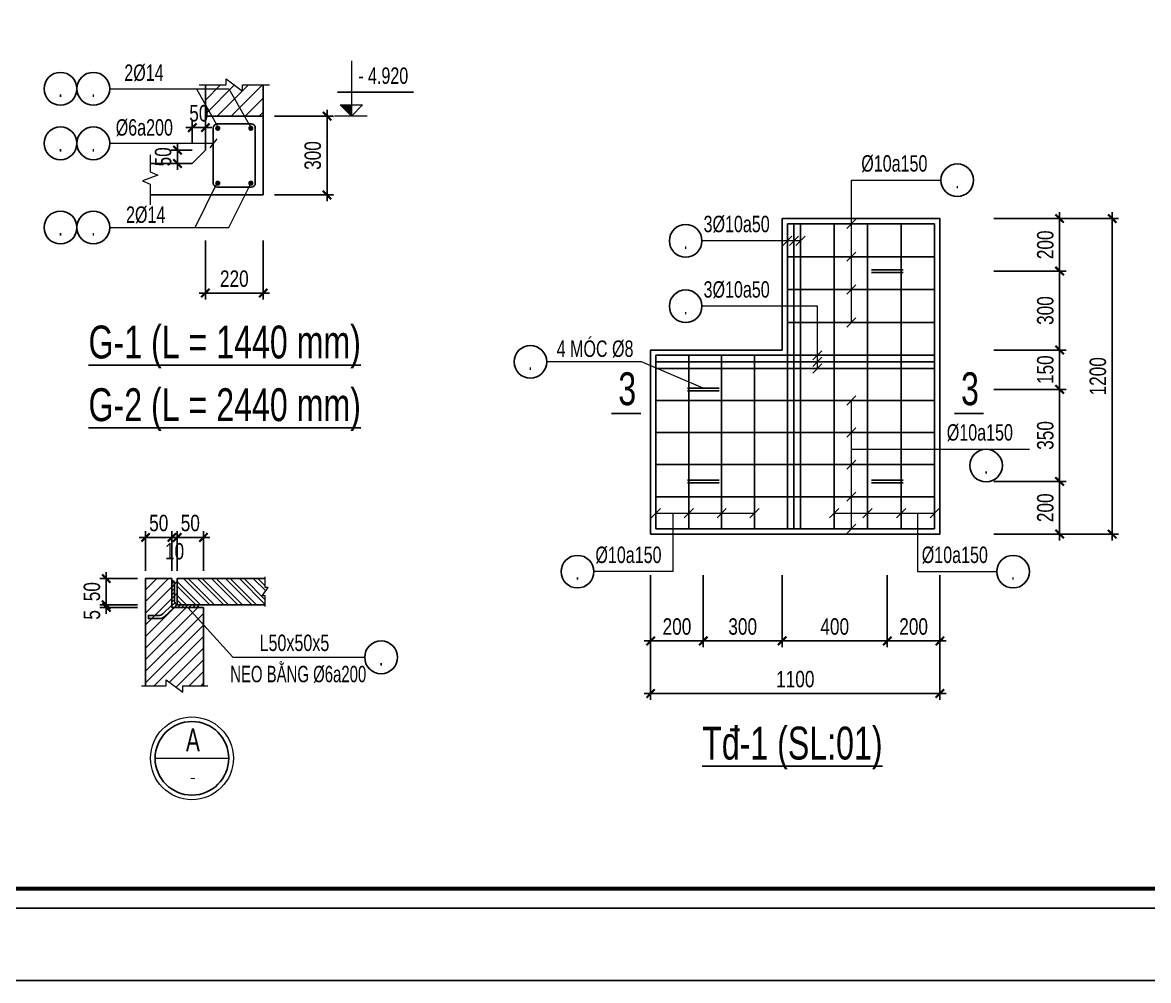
# Model space of a CAD drawing. Extents: x 1229855 to 1302267, y 1135177 to 1201195.
# Drawn here: x 1268025 to 1276589, y 1135177 to 1142464 of the extents above; entities that cross this region are included whole.
import ezdxf
from ezdxf.enums import TextEntityAlignment as Align

# ---------------------------------------------------------------- set-up
doc = ezdxf.new("R2010")
doc.units = 0
doc.header["$LTSCALE"] = 25
doc.header["$MEASUREMENT"] = 0
doc.header["$PDMODE"] = 98
doc.layers.get('0').update_dxf_attribs({"linetype": 'CONTINUOUS'})
doc.layers.get('DEFPOINTS').update_dxf_attribs({"linetype": 'CONTINUOUS'})
for name, color, linetype in [('02.CDC.DIM', 1, 'CONTINUOUS'), ('CDC-KHUNGTEN', 7, 'CONTINUOUS'), ('CDC.02.DIM', 1, 'CONTINUOUS'), ('CDC.03.BORDER', 3, 'CONTINUOUS'), ('CDC.05.STEEL', 4, 'CONTINUOUS'), ('CDC.06.TEXT', 2, 'CONTINUOUS'), ('CDC.10.HATCH', 251, 'CONTINUOUS'), ('CDC.11.NOTE', 8, 'CONTINUOUS'), ('CDC.14.STEELNUM', 3, 'CONTINUOUS')]:
    doc.layers.add(name, color=color, linetype=linetype)
for name, color, linetype, lineweight in [('CDC_06.TEXT', 2, 'CONTINUOUS', 18), ('CDC_11.NOTE', 8, 'CONTINUOUS', 18), ('KCS_CHI', 1, 'CONTINUOUS', 15)]:
    doc.layers.add(name, color=color, linetype=linetype, lineweight=lineweight)
doc.styles.add('1', font='arial.ttf', dxfattribs={"width": 0.75})
doc.styles.add('arial', font='arial.ttf', dxfattribs={"width": 0.65})
doc.styles.add('KCS_SMTEXT', font='arial.ttf', dxfattribs={"width": 0.7})
doc.styles.add('romans', font='arial.ttf', dxfattribs={"width": 0.65})
doc.dimstyles.new('DX2', dxfattribs={"dimscale": 0.5, "dimtxt": 250, "dimasz": 0.8, "dimexe": 0, "dimexo": 0, "dimgap": 90, "dimtad": 1, "dimdec": 0, "dimzin": 13, "dimdsep": 46, "dimtxsty": '1', "dimblk1": 'CHEO', "dimblk2": 'CHEO', "dimsah": 1, "dimcen": 0, "dimclrd": 256, "dimclre": 256, "dimclrt": 2, "dimadec": 0, "dimazin": 0, "dimtfac": 1, "dimtdec": 0, "dimtix": 1, "dimtmove": 2, "dimatfit": 3, "dimldrblk": 'CHEO', "dimfxl": 1, "dimtolj": 1, "dimtzin": 13, "dimarcsym": 0})
doc.dimstyles.new('DX4', dxfattribs={"dimscale": 0.5, "dimtxt": 250, "dimasz": 0.8, "dimexe": 0, "dimexo": 0, "dimgap": 90, "dimtad": 1, "dimdec": 0, "dimlfac": 0.25, "dimzin": 13, "dimdsep": 46, "dimtxsty": '1', "dimblk1": 'CHEO', "dimblk2": 'CHEO', "dimsah": 1, "dimcen": 0, "dimclrd": 256, "dimclre": 256, "dimclrt": 2, "dimadec": 0, "dimazin": 0, "dimtfac": 1, "dimtdec": 0, "dimtix": 1, "dimtmove": 2, "dimatfit": 3, "dimldrblk": 'CHEO', "dimfxl": 1, "dimtolj": 1, "dimtzin": 13, "dimarcsym": 0})

# ---------------------------------------------------------------- blocks, each defined once
blk = doc.blocks.new('CHEO')
at = {"layer": '02.CDC.DIM'}
for points in [[(-121, 0), (121, 0)], [(0, 121), (0, -121)]]:
    blk.add_lwpolyline(points, dxfattribs=at)
at = {"layer": '02.CDC.DIM', "color": 2, "const_width": 40}
blk.add_lwpolyline([(80, 80), (-80, -81)], dxfattribs=at)
blk = doc.blocks.new('*D90')
at = {"layer": 'CDC.02.DIM', "lineweight": -2, "ltscale": 3, "transparency": 16777216}
for p, q in [((1269416.5, 1140805.8), (1269416.5, 1140405.8)), ((1269856, 1140805.8), (1269856, 1140405.8)), ((1269416.9, 1140405.8), (1269855.6, 1140405.8))]:
    blk.add_line(p, q, dxfattribs=at)
at = {"layer": 'DEFPOINTS', "color": 0, "ltscale": 3, "transparency": 16777216}
for p in [(1269416.5, 1140805.8), (1269856, 1140805.8), (1269856, 1140405.8)]:
    blk.add_point(p, dxfattribs=at)
at = {"layer": 'CDC.02.DIM', "lineweight": -2, "ltscale": 3, "transparency": 16777216, "xscale": 0.4, "yscale": 0.4, "zscale": 0.4, "rotation": 180}
blk.add_blockref('CHEO', (1269416.5, 1140405.8), dxfattribs=at)
at = {"layer": 'CDC.02.DIM', "lineweight": -2, "ltscale": 3, "transparency": 16777216, "xscale": 0.4, "yscale": 0.4, "zscale": 0.4}
blk.add_blockref('CHEO', (1269856, 1140405.8), dxfattribs=at)
at = {"layer": 'CDC.02.DIM', "color": 2, "ltscale": 3, "transparency": 16777216, "insert": (1269636.2, 1140514.6), "char_height": 125, "attachment_point": 5, "style": '1'}
blk.add_mtext('\\A1;220', dxfattribs=at)
blk = doc.blocks.new('*D91')
at = {"layer": 'CDC.02.DIM', "lineweight": -2, "ltscale": 3, "transparency": 16777216}
for p, q in [((1269942, 1141751.8), (1270342, 1141751.8)), ((1270342, 1141751.4), (1270342, 1141152.2)), ((1269942, 1141151.8), (1270342, 1141151.8))]:
    blk.add_line(p, q, dxfattribs=at)
at = {"layer": 'DEFPOINTS', "color": 0, "ltscale": 3, "transparency": 16777216}
for p in [(1269942, 1141751.8), (1269942, 1141151.8), (1270342, 1141151.8)]:
    blk.add_point(p, dxfattribs=at)
at = {"layer": 'CDC.02.DIM', "lineweight": -2, "ltscale": 3, "transparency": 16777216, "xscale": 0.4, "yscale": 0.4, "zscale": 0.4}
for p, rotation in [((1270342, 1141751.8), 90), ((1270342, 1141151.8), 270)]:
    blk.add_blockref('CHEO', p, dxfattribs=dict(at, rotation=rotation))
at = {"layer": 'CDC.02.DIM', "color": 2, "ltscale": 3, "transparency": 16777216, "insert": (1270233.1, 1141451.8), "char_height": 125, "attachment_point": 5, "rotation": 90, "style": '1'}
blk.add_mtext('\\A1;300', dxfattribs=at)
blk = doc.blocks.new('*D187')
at = {"layer": 'CDC.02.DIM', "lineweight": -2, "ltscale": 3, "transparency": 16777216}
for p, q in [((1272803, 1138259.6), (1272803, 1137359.6)), ((1275003, 1138259.6), (1275003, 1137359.6)), ((1275002.6, 1137359.6), (1272803.4, 1137359.6))]:
    blk.add_line(p, q, dxfattribs=at)
at = {"layer": 'DEFPOINTS', "color": 0, "ltscale": 3, "transparency": 16777216}
for p in [(1272803, 1138259.6), (1275003, 1138259.6), (1272803, 1137359.6)]:
    blk.add_point(p, dxfattribs=at)
at = {"layer": 'CDC.02.DIM', "lineweight": -2, "ltscale": 3, "transparency": 16777216, "xscale": 0.4, "yscale": 0.4, "zscale": 0.4, "rotation": 180}
blk.add_blockref('CHEO', (1272803, 1137359.6), dxfattribs=at)
at = {"layer": 'CDC.02.DIM', "lineweight": -2, "ltscale": 3, "transparency": 16777216, "xscale": 0.4, "yscale": 0.4, "zscale": 0.4}
blk.add_blockref('CHEO', (1275003, 1137359.6), dxfattribs=at)
at = {"layer": 'CDC.02.DIM', "color": 2, "ltscale": 3, "transparency": 16777216, "insert": (1273903, 1137468.5), "char_height": 125, "attachment_point": 5, "style": '1'}
blk.add_mtext('\\A1;1100', dxfattribs=at)
blk = doc.blocks.new('*D188')
at = {"layer": 'CDC.02.DIM', "lineweight": -2, "ltscale": 3, "transparency": 16777216}
for p, q in [((1272803, 1138259.6), (1272803, 1137759.6)), ((1273203, 1138259.6), (1273203, 1137759.6)), ((1273202.6, 1137759.6), (1272803.4, 1137759.6))]:
    blk.add_line(p, q, dxfattribs=at)
at = {"layer": 'DEFPOINTS', "color": 0, "ltscale": 3, "transparency": 16777216}
for p in [(1272803, 1138259.6), (1273203, 1138259.6), (1272803, 1137759.6)]:
    blk.add_point(p, dxfattribs=at)
at = {"layer": 'CDC.02.DIM', "lineweight": -2, "ltscale": 3, "transparency": 16777216, "xscale": 0.4, "yscale": 0.4, "zscale": 0.4, "rotation": 180}
blk.add_blockref('CHEO', (1272803, 1137759.6), dxfattribs=at)
at = {"layer": 'CDC.02.DIM', "lineweight": -2, "ltscale": 3, "transparency": 16777216, "xscale": 0.4, "yscale": 0.4, "zscale": 0.4}
blk.add_blockref('CHEO', (1273203, 1137759.6), dxfattribs=at)
at = {"layer": 'CDC.02.DIM', "color": 2, "ltscale": 3, "transparency": 16777216, "insert": (1273003, 1137868.5), "char_height": 125, "attachment_point": 5, "style": '1'}
blk.add_mtext('\\A1;200', dxfattribs=at)
blk = doc.blocks.new('*D189')
at = {"layer": 'CDC.02.DIM', "lineweight": -2, "ltscale": 3, "transparency": 16777216}
for p, q in [((1274603, 1138259.6), (1274603, 1137759.6)), ((1275003, 1138259.6), (1275003, 1137759.6)), ((1275002.6, 1137759.6), (1274603.4, 1137759.6))]:
    blk.add_line(p, q, dxfattribs=at)
at = {"layer": 'DEFPOINTS', "color": 0, "ltscale": 3, "transparency": 16777216}
for p in [(1274603, 1138259.6), (1275003, 1138259.6), (1274603, 1137759.6)]:
    blk.add_point(p, dxfattribs=at)
at = {"layer": 'CDC.02.DIM', "lineweight": -2, "ltscale": 3, "transparency": 16777216, "xscale": 0.4, "yscale": 0.4, "zscale": 0.4, "rotation": 180}
blk.add_blockref('CHEO', (1274603, 1137759.6), dxfattribs=at)
at = {"layer": 'CDC.02.DIM', "lineweight": -2, "ltscale": 3, "transparency": 16777216, "xscale": 0.4, "yscale": 0.4, "zscale": 0.4}
blk.add_blockref('CHEO', (1275003, 1137759.6), dxfattribs=at)
at = {"layer": 'CDC.02.DIM', "color": 2, "ltscale": 3, "transparency": 16777216, "insert": (1274803, 1137868.5), "char_height": 125, "attachment_point": 5, "style": '1'}
blk.add_mtext('\\A1;200', dxfattribs=at)
blk = doc.blocks.new('*D190')
at = {"layer": 'CDC.02.DIM', "lineweight": -2, "ltscale": 3, "transparency": 16777216}
for p, q in [((1273203, 1138259.6), (1273203, 1137759.6)), ((1273803, 1138259.6), (1273803, 1137759.6)), ((1273802.6, 1137759.6), (1273203.4, 1137759.6))]:
    blk.add_line(p, q, dxfattribs=at)
at = {"layer": 'DEFPOINTS', "color": 0, "ltscale": 3, "transparency": 16777216}
for p in [(1273203, 1138259.6), (1273803, 1138259.6), (1273203, 1137759.6)]:
    blk.add_point(p, dxfattribs=at)
at = {"layer": 'CDC.02.DIM', "lineweight": -2, "ltscale": 3, "transparency": 16777216, "xscale": 0.4, "yscale": 0.4, "zscale": 0.4, "rotation": 180}
blk.add_blockref('CHEO', (1273203, 1137759.6), dxfattribs=at)
at = {"layer": 'CDC.02.DIM', "lineweight": -2, "ltscale": 3, "transparency": 16777216, "xscale": 0.4, "yscale": 0.4, "zscale": 0.4}
blk.add_blockref('CHEO', (1273803, 1137759.6), dxfattribs=at)
at = {"layer": 'CDC.02.DIM', "color": 2, "ltscale": 3, "transparency": 16777216, "insert": (1273503, 1137868.5), "char_height": 125, "attachment_point": 5, "style": '1'}
blk.add_mtext('\\A1;300', dxfattribs=at)
blk = doc.blocks.new('*D191')
at = {"layer": 'CDC.02.DIM', "lineweight": -2, "ltscale": 3, "transparency": 16777216}
for p, q in [((1275413.8, 1140972.5), (1276313.8, 1140972.5)), ((1276313.8, 1138572.9), (1276313.8, 1140972.1)), ((1275413.8, 1138572.5), (1276313.8, 1138572.5))]:
    blk.add_line(p, q, dxfattribs=at)
at = {"layer": 'DEFPOINTS', "color": 0, "ltscale": 3, "transparency": 16777216}
for p in [(1275413.8, 1140972.5), (1276313.8, 1140972.5), (1275413.8, 1138572.5)]:
    blk.add_point(p, dxfattribs=at)
at = {"layer": 'CDC.02.DIM', "lineweight": -2, "ltscale": 3, "transparency": 16777216, "xscale": 0.4, "yscale": 0.4, "zscale": 0.4}
for p, rotation in [((1276313.8, 1140972.5), 90), ((1276313.8, 1138572.5), 270)]:
    blk.add_blockref('CHEO', p, dxfattribs=dict(at, rotation=rotation))
at = {"layer": 'CDC.02.DIM', "color": 2, "ltscale": 3, "transparency": 16777216, "insert": (1276205, 1139772.5), "char_height": 125, "attachment_point": 5, "rotation": 90, "style": '1'}
blk.add_mtext('\\A1;1200', dxfattribs=at)
blk = doc.blocks.new('*D192')
at = {"layer": 'CDC.02.DIM', "lineweight": -2, "ltscale": 3, "transparency": 16777216}
for p, q in [((1275413.8, 1140972.5), (1275913.8, 1140972.5)), ((1275913.8, 1140572.9), (1275913.8, 1140972.1)), ((1275413.8, 1140572.5), (1275913.8, 1140572.5))]:
    blk.add_line(p, q, dxfattribs=at)
at = {"layer": 'DEFPOINTS', "color": 0, "ltscale": 3, "transparency": 16777216}
for p in [(1275413.8, 1140972.5), (1275913.8, 1140972.5), (1275413.8, 1140572.5)]:
    blk.add_point(p, dxfattribs=at)
at = {"layer": 'CDC.02.DIM', "lineweight": -2, "ltscale": 3, "transparency": 16777216, "xscale": 0.4, "yscale": 0.4, "zscale": 0.4}
for p, rotation in [((1275913.8, 1140972.5), 90), ((1275913.8, 1140572.5), 270)]:
    blk.add_blockref('CHEO', p, dxfattribs=dict(at, rotation=rotation))
at = {"layer": 'CDC.02.DIM', "color": 2, "ltscale": 3, "transparency": 16777216, "insert": (1275805, 1140772.5), "char_height": 125, "attachment_point": 5, "rotation": 90, "style": '1'}
blk.add_mtext('\\A1;200', dxfattribs=at)
blk = doc.blocks.new('*D193')
at = {"layer": 'CDC.02.DIM', "lineweight": -2, "ltscale": 3, "transparency": 16777216}
for p, q in [((1275413.8, 1138972.5), (1275913.8, 1138972.5)), ((1275913.8, 1138572.9), (1275913.8, 1138972.1)), ((1275413.8, 1138572.5), (1275913.8, 1138572.5))]:
    blk.add_line(p, q, dxfattribs=at)
at = {"layer": 'DEFPOINTS', "color": 0, "ltscale": 3, "transparency": 16777216}
for p in [(1275413.8, 1138972.5), (1275913.8, 1138972.5), (1275413.8, 1138572.5)]:
    blk.add_point(p, dxfattribs=at)
at = {"layer": 'CDC.02.DIM', "lineweight": -2, "ltscale": 3, "transparency": 16777216, "xscale": 0.4, "yscale": 0.4, "zscale": 0.4}
for p, rotation in [((1275913.8, 1138972.5), 90), ((1275913.8, 1138572.5), 270)]:
    blk.add_blockref('CHEO', p, dxfattribs=dict(at, rotation=rotation))
at = {"layer": 'CDC.02.DIM', "color": 2, "ltscale": 3, "transparency": 16777216, "insert": (1275805, 1138772.5), "char_height": 125, "attachment_point": 5, "rotation": 90, "style": '1'}
blk.add_mtext('\\A1;200', dxfattribs=at)
blk = doc.blocks.new('*D194')
at = {"layer": 'CDC.02.DIM', "lineweight": -2, "ltscale": 3, "transparency": 16777216}
for p, q in [((1275413.8, 1140572.5), (1275913.8, 1140572.5)), ((1275913.8, 1139972.9), (1275913.8, 1140572.1)), ((1275413.8, 1139972.5), (1275913.8, 1139972.5))]:
    blk.add_line(p, q, dxfattribs=at)
at = {"layer": 'DEFPOINTS', "color": 0, "ltscale": 3, "transparency": 16777216}
for p in [(1275413.8, 1140572.5), (1275913.8, 1140572.5), (1275413.8, 1139972.5)]:
    blk.add_point(p, dxfattribs=at)
at = {"layer": 'CDC.02.DIM', "lineweight": -2, "ltscale": 3, "transparency": 16777216, "xscale": 0.4, "yscale": 0.4, "zscale": 0.4}
for p, rotation in [((1275913.8, 1140572.5), 90), ((1275913.8, 1139972.5), 270)]:
    blk.add_blockref('CHEO', p, dxfattribs=dict(at, rotation=rotation))
at = {"layer": 'CDC.02.DIM', "color": 2, "ltscale": 3, "transparency": 16777216, "insert": (1275805, 1140272.5), "char_height": 125, "attachment_point": 5, "rotation": 90, "style": '1'}
blk.add_mtext('\\A1;300', dxfattribs=at)
blk = doc.blocks.new('2')
at = {"layer": 'CDC.11.NOTE'}
blk.add_line((-12.5, -12.5), (12.5, 12.5), dxfattribs=at)
blk = doc.blocks.new('*D195')
at = {"layer": 'CDC.02.DIM', "lineweight": -2, "ltscale": 3, "transparency": 16777216}
for p, q in [((1275413.8, 1139672.5), (1275913.8, 1139672.5)), ((1275913.8, 1138972.9), (1275913.8, 1139672.1)), ((1275413.8, 1138972.5), (1275913.8, 1138972.5))]:
    blk.add_line(p, q, dxfattribs=at)
at = {"layer": 'DEFPOINTS', "color": 0, "ltscale": 3, "transparency": 16777216}
for p in [(1275413.8, 1139672.5), (1275913.8, 1139672.5), (1275413.8, 1138972.5)]:
    blk.add_point(p, dxfattribs=at)
at = {"layer": 'CDC.02.DIM', "lineweight": -2, "ltscale": 3, "transparency": 16777216, "xscale": 0.4, "yscale": 0.4, "zscale": 0.4}
for p, rotation in [((1275913.8, 1139672.5), 90), ((1275913.8, 1138972.5), 270)]:
    blk.add_blockref('CHEO', p, dxfattribs=dict(at, rotation=rotation))
at = {"layer": 'CDC.02.DIM', "color": 2, "ltscale": 3, "transparency": 16777216, "insert": (1275805, 1139322.5), "char_height": 125, "attachment_point": 5, "rotation": 90, "style": '1'}
blk.add_mtext('\\A1;350', dxfattribs=at)
blk = doc.blocks.new('*D196')
at = {"layer": 'CDC.02.DIM', "lineweight": -2, "ltscale": 3, "transparency": 16777216}
for p, q in [((1273803, 1138259.6), (1273803, 1137759.6)), ((1274603, 1138259.6), (1274603, 1137759.6)), ((1274602.6, 1137759.6), (1273803.4, 1137759.6))]:
    blk.add_line(p, q, dxfattribs=at)
at = {"layer": 'DEFPOINTS', "color": 0, "ltscale": 3, "transparency": 16777216}
for p in [(1273803, 1138259.6), (1274603, 1138259.6), (1273803, 1137759.6)]:
    blk.add_point(p, dxfattribs=at)
at = {"layer": 'CDC.02.DIM', "lineweight": -2, "ltscale": 3, "transparency": 16777216, "xscale": 0.4, "yscale": 0.4, "zscale": 0.4, "rotation": 180}
blk.add_blockref('CHEO', (1273803, 1137759.6), dxfattribs=at)
at = {"layer": 'CDC.02.DIM', "lineweight": -2, "ltscale": 3, "transparency": 16777216, "xscale": 0.4, "yscale": 0.4, "zscale": 0.4}
blk.add_blockref('CHEO', (1274603, 1137759.6), dxfattribs=at)
at = {"layer": 'CDC.02.DIM', "color": 2, "ltscale": 3, "transparency": 16777216, "insert": (1274203, 1137868.5), "char_height": 125, "attachment_point": 5, "style": '1'}
blk.add_mtext('\\A1;400', dxfattribs=at)
blk = doc.blocks.new('*D197')
at = {"layer": 'CDC.02.DIM', "lineweight": -2, "ltscale": 3, "transparency": 16777216}
for p, q in [((1275413.8, 1139972.5), (1275913.8, 1139972.5)), ((1275913.8, 1139672.9), (1275913.8, 1139972.1)), ((1275413.8, 1139672.5), (1275913.8, 1139672.5))]:
    blk.add_line(p, q, dxfattribs=at)
at = {"layer": 'DEFPOINTS', "color": 0, "ltscale": 3, "transparency": 16777216}
for p in [(1275413.8, 1139972.5), (1275913.8, 1139972.5), (1275413.8, 1139672.5)]:
    blk.add_point(p, dxfattribs=at)
at = {"layer": 'CDC.02.DIM', "lineweight": -2, "ltscale": 3, "transparency": 16777216, "xscale": 0.4, "yscale": 0.4, "zscale": 0.4}
for p, rotation in [((1275913.8, 1139972.5), 90), ((1275913.8, 1139672.5), 270)]:
    blk.add_blockref('CHEO', p, dxfattribs=dict(at, rotation=rotation))
at = {"layer": 'CDC.02.DIM', "color": 2, "ltscale": 3, "transparency": 16777216, "insert": (1275805, 1139822.5), "char_height": 125, "attachment_point": 5, "rotation": 90, "style": '1'}
blk.add_mtext('\\A1;150', dxfattribs=at)
blk = doc.blocks.new('KHUNG A1')
at = {"layer": 'CDC-KHUNGTEN', "color": 8}
blk.add_lwpolyline([(10368.18, 709.17), (10447.22, 709.17), (10447.22, 1281.17), (9647.22, 1281.17), (9647.22, 709.17), (10368.18, 709.17)], dxfattribs=at)
at = {"layer": 'CDC-KHUNGTEN', "color": 255, "lineweight": 60}
blk.add_lwpolyline([(10366.22, 712.17), (10366.22, 1278.17), (9650.22, 1278.17), (9650.22, 712.17), (10366.22, 712.17)], close=True, dxfattribs=at)
at = {"layer": 'DEFPOINTS', "color": 1, "ltscale": 0.2}
blk.add_lwpolyline([(9617.22, 698.17), (9617.22, 1292.17), (10458.22, 1292.17), (10458.22, 698.17), (9617.22, 698.17)], close=True, dxfattribs=at)
blk = doc.blocks.new('*D391')
at = {"layer": 'CDC.02.DIM', "lineweight": -2, "ltscale": 3, "transparency": 16777216}
for p, q in [((1269204, 1141492.2), (1269204, 1141492.6)), ((1269316.5, 1141491.8), (1269204, 1141491.8)), ((1269204, 1141391.8), (1269204, 1141491.8)), ((1269316.5, 1141391.8), (1269204, 1141391.8)), ((1269204, 1141391.4), (1269204, 1141391))]:
    blk.add_line(p, q, dxfattribs=at)
at = {"layer": 'DEFPOINTS', "color": 0, "ltscale": 3, "transparency": 16777216}
for p in [(1269204, 1141491.8), (1269316.5, 1141491.8), (1269316.5, 1141391.8)]:
    blk.add_point(p, dxfattribs=at)
at = {"layer": 'CDC.02.DIM', "lineweight": -2, "ltscale": 3, "transparency": 16777216, "xscale": 0.4, "yscale": 0.4, "zscale": 0.4}
for p, rotation in [((1269204, 1141491.8), 270), ((1269204, 1141391.8), 90)]:
    blk.add_blockref('CHEO', p, dxfattribs=dict(at, rotation=rotation))
at = {"layer": 'CDC.02.DIM', "color": 2, "ltscale": 3, "transparency": 16777216, "insert": (1269095.2, 1141441.8), "char_height": 125, "attachment_point": 5, "rotation": 90, "style": '1'}
blk.add_mtext('\\A1;50', dxfattribs=at)
blk = doc.blocks.new('*D392')
at = {"layer": 'CDC.02.DIM', "lineweight": -2, "ltscale": 3, "transparency": 16777216}
for p, q in [((1269316.1, 1141664), (1269315.7, 1141664)), ((1269316.5, 1141544.6), (1269316.5, 1141664)), ((1269316.5, 1141664), (1269416.5, 1141664)), ((1269416.5, 1141544.6), (1269416.5, 1141664)), ((1269416.9, 1141664), (1269417.3, 1141664))]:
    blk.add_line(p, q, dxfattribs=at)
at = {"layer": 'DEFPOINTS', "color": 0, "ltscale": 3, "transparency": 16777216}
for p in [(1269416.5, 1141664), (1269316.5, 1141544.6), (1269416.5, 1141544.6)]:
    blk.add_point(p, dxfattribs=at)
at = {"layer": 'CDC.02.DIM', "lineweight": -2, "ltscale": 3, "transparency": 16777216, "xscale": 0.4, "yscale": 0.4, "zscale": 0.4}
blk.add_blockref('CHEO', (1269316.5, 1141664), dxfattribs=at)
at = {"layer": 'CDC.02.DIM', "lineweight": -2, "ltscale": 3, "transparency": 16777216, "xscale": 0.4, "yscale": 0.4, "zscale": 0.4, "rotation": 180}
blk.add_blockref('CHEO', (1269416.5, 1141664), dxfattribs=at)
at = {"layer": 'CDC.02.DIM', "color": 2, "ltscale": 3, "transparency": 16777216, "insert": (1269366.5, 1141772.8), "char_height": 125, "attachment_point": 5, "style": '1'}
blk.add_mtext('\\A1;50', dxfattribs=at)
blk = doc.blocks.new('A$C61422F5F')
at = {"layer": 'CDC_11.NOTE', "ltscale": 3}
h = blk.add_hatch(dxfattribs=at)
h.set_pattern_fill('_USER', color=256, scale=20, angle=45, style=0, pattern_type=0)
h.set_pattern_definition([(45, (2070009.3, 342282.869), (-14.14213562, 14.14213562), [])])
edge = h.paths.add_edge_path()
edge.add_arc((48, 48), 28, 180, 270, ccw=False)
edge.add_line((20, 48), (20, 188))
edge.add_arc((8, 188), 12, 0, 90)
edge.add_line((8, 200), (0, 200))
edge.add_line((0, 200), (0, 0))
edge.add_line((0, 0), (200, 0))
edge.add_line((200, 0), (200, 8))
edge.add_arc((188, 8), 12, 0, 90)
edge.add_line((188, 20), (48, 20))
at = {"layer": 'CDC.05.STEEL', "ltscale": 3}
blk.add_lwpolyline([(8, 200), (0, 200), (0, 0), (200, 0), (200, 8, 0.414214), (188, 20), (48, 20, -0.414214), (20, 48), (20, 188, 0.414214)], format="xyb", close=True, dxfattribs=at)
blk.add_lwpolyline([(0, 16.4), (-68.5, -47.6, -0.190141), (-102.7, -61.1), (-178.2, -61.1), (-178.2, -85.1), (-93.2, -85.1, 0.190141), (-59.1, -71.6), (17.6, 0)], format="xyb", dxfattribs=at)
blk = doc.blocks.new('*D441')
at = {"layer": 'CDC.02.DIM', "lineweight": -2, "ltscale": 3, "transparency": 16777216}
for p, q in [((1268961, 1138547), (1268960.6, 1138547)), ((1268961.4, 1138292), (1268961.4, 1138547)), ((1268961.4, 1138547), (1269161.4, 1138547)), ((1269161.4, 1138292), (1269161.4, 1138547)), ((1269161.8, 1138547), (1269162.2, 1138547))]:
    blk.add_line(p, q, dxfattribs=at)
at = {"layer": 'DEFPOINTS', "color": 0, "ltscale": 3, "transparency": 16777216}
for p in [(1269161.4, 1138547), (1268961.4, 1138292), (1269161.4, 1138292)]:
    blk.add_point(p, dxfattribs=at)
at = {"layer": 'CDC.02.DIM', "lineweight": -2, "ltscale": 3, "transparency": 16777216, "xscale": 0.4, "yscale": 0.4, "zscale": 0.4}
blk.add_blockref('CHEO', (1268961.4, 1138547), dxfattribs=at)
at = {"layer": 'CDC.02.DIM', "lineweight": -2, "ltscale": 3, "transparency": 16777216, "xscale": 0.4, "yscale": 0.4, "zscale": 0.4, "rotation": 180}
blk.add_blockref('CHEO', (1269161.4, 1138547), dxfattribs=at)
at = {"layer": 'CDC.02.DIM', "color": 2, "ltscale": 3, "transparency": 16777216, "insert": (1269061.4, 1138655.8), "char_height": 125, "attachment_point": 5, "style": '1'}
blk.add_mtext('\\A1;50', dxfattribs=at)
blk = doc.blocks.new('*D442')
at = {"layer": 'CDC.02.DIM', "lineweight": -2, "ltscale": 3, "transparency": 16777216}
for p, q in [((1269161, 1138547), (1269160.6, 1138547)), ((1269161.4, 1138292), (1269161.4, 1138547)), ((1269161.4, 1138547), (1269201.4, 1138547)), ((1269201.4, 1138292), (1269201.4, 1138547)), ((1269201.8, 1138547), (1269202.2, 1138547))]:
    blk.add_line(p, q, dxfattribs=at)
at = {"layer": 'DEFPOINTS', "color": 0, "ltscale": 3, "transparency": 16777216}
for p in [(1269201.4, 1138547), (1269161.4, 1138292), (1269201.4, 1138292)]:
    blk.add_point(p, dxfattribs=at)
at = {"layer": 'CDC.02.DIM', "lineweight": -2, "ltscale": 3, "transparency": 16777216, "xscale": 0.4, "yscale": 0.4, "zscale": 0.4}
blk.add_blockref('CHEO', (1269161.4, 1138547), dxfattribs=at)
at = {"layer": 'CDC.02.DIM', "lineweight": -2, "ltscale": 3, "transparency": 16777216, "xscale": 0.4, "yscale": 0.4, "zscale": 0.4, "rotation": 180}
blk.add_blockref('CHEO', (1269201.4, 1138547), dxfattribs=at)
at = {"layer": 'CDC.02.DIM', "color": 2, "ltscale": 3, "transparency": 16777216, "insert": (1269181.4, 1138441), "char_height": 125, "attachment_point": 5, "style": '1'}
blk.add_mtext('\\A1;10', dxfattribs=at)
blk = doc.blocks.new('*D443')
at = {"layer": 'CDC.02.DIM', "lineweight": -2, "ltscale": 3, "transparency": 16777216}
for p, q in [((1269201, 1138547), (1269200.6, 1138547)), ((1269201.4, 1138292), (1269201.4, 1138547)), ((1269201.4, 1138547), (1269401.4, 1138547)), ((1269401.4, 1138292), (1269401.4, 1138547)), ((1269401.8, 1138547), (1269402.2, 1138547))]:
    blk.add_line(p, q, dxfattribs=at)
at = {"layer": 'DEFPOINTS', "color": 0, "ltscale": 3, "transparency": 16777216}
for p in [(1269401.4, 1138547), (1269201.4, 1138292), (1269401.4, 1138292)]:
    blk.add_point(p, dxfattribs=at)
at = {"layer": 'CDC.02.DIM', "lineweight": -2, "ltscale": 3, "transparency": 16777216, "xscale": 0.4, "yscale": 0.4, "zscale": 0.4}
blk.add_blockref('CHEO', (1269201.4, 1138547), dxfattribs=at)
at = {"layer": 'CDC.02.DIM', "lineweight": -2, "ltscale": 3, "transparency": 16777216, "xscale": 0.4, "yscale": 0.4, "zscale": 0.4, "rotation": 180}
blk.add_blockref('CHEO', (1269401.4, 1138547), dxfattribs=at)
at = {"layer": 'CDC.02.DIM', "color": 2, "ltscale": 3, "transparency": 16777216, "insert": (1269301.4, 1138655.8), "char_height": 125, "attachment_point": 5, "style": '1'}
blk.add_mtext('\\A1;50', dxfattribs=at)
blk = doc.blocks.new('*D444')
at = {"layer": 'CDC.02.DIM', "lineweight": -2, "ltscale": 3, "transparency": 16777216}
for p, q in [((1268662.4, 1138234.6), (1268662.4, 1138235)), ((1268899.4, 1138234.2), (1268662.4, 1138234.2)), ((1268662.4, 1138234.2), (1268662.4, 1138034.2)), ((1268899.4, 1138034.2), (1268662.4, 1138034.2)), ((1268662.4, 1138033.8), (1268662.4, 1138033.4))]:
    blk.add_line(p, q, dxfattribs=at)
at = {"layer": 'DEFPOINTS', "color": 0, "ltscale": 3, "transparency": 16777216}
for p in [(1268899.4, 1138234.2), (1268662.4, 1138034.2), (1268899.4, 1138034.2)]:
    blk.add_point(p, dxfattribs=at)
at = {"layer": 'CDC.02.DIM', "lineweight": -2, "ltscale": 3, "transparency": 16777216, "xscale": 0.4, "yscale": 0.4, "zscale": 0.4}
for p, rotation in [((1268662.4, 1138234.2), 270), ((1268662.4, 1138034.2), 90)]:
    blk.add_blockref('CHEO', p, dxfattribs=dict(at, rotation=rotation))
at = {"layer": 'CDC.02.DIM', "color": 2, "ltscale": 3, "transparency": 16777216, "insert": (1268553.5, 1138134.2), "char_height": 125, "attachment_point": 5, "rotation": 90, "style": '1'}
blk.add_mtext('\\A1;50', dxfattribs=at)
blk = doc.blocks.new('*D445')
at = {"layer": 'CDC.02.DIM', "lineweight": -2, "ltscale": 3, "transparency": 16777216}
for p, q in [((1268662.4, 1138034.6), (1268662.4, 1138035)), ((1268899.4, 1138034.2), (1268662.4, 1138034.2)), ((1268662.4, 1138034.2), (1268662.4, 1138014.2)), ((1268899.4, 1138014.2), (1268662.4, 1138014.2)), ((1268662.4, 1138013.8), (1268662.4, 1138013.4))]:
    blk.add_line(p, q, dxfattribs=at)
at = {"layer": 'DEFPOINTS', "color": 0, "ltscale": 3, "transparency": 16777216}
for p in [(1268899.4, 1138034.2), (1268662.4, 1138014.2), (1268899.4, 1138014.2)]:
    blk.add_point(p, dxfattribs=at)
at = {"layer": 'CDC.02.DIM', "lineweight": -2, "ltscale": 3, "transparency": 16777216, "xscale": 0.4, "yscale": 0.4, "zscale": 0.4}
for p, rotation in [((1268662.4, 1138034.2), 270), ((1268662.4, 1138014.2), 90)]:
    blk.add_blockref('CHEO', p, dxfattribs=dict(at, rotation=rotation))
at = {"layer": 'CDC.02.DIM', "color": 2, "ltscale": 3, "transparency": 16777216, "insert": (1268553.5, 1137958), "char_height": 125, "attachment_point": 5, "rotation": 90, "style": '1'}
blk.add_mtext('\\A1;5', dxfattribs=at)

msp = doc.modelspace()

# ---------------------------------------------------------------- hatches: boundary and pattern name
at = {"layer": 'CDC.10.HATCH'}
h = msp.add_hatch(dxfattribs=at)
h.set_pattern_fill('ANSI31', color=256, scale=600, style=0)
h.set_pattern_definition([(45, (1134829.27, 1218781.95), (-53.03301, 53.03301), [])])
h.paths.add_polyline_path([(1269855.96, 1141989.06), (1269698.74, 1141989.06), (1269698.74, 1141942.18), (1269573.74, 1142035.93), (1269573.74, 1141989.06), (1269416.53, 1141989.06), (1269416.53, 1141884.41), (1269595.67, 1141884.41), (1269695.75, 1141751.76), (1269855.96, 1141751.76)])
h.paths.add_polyline_path([(1269695.75, 1141751.76), (1269595.67, 1141884.41), (1269416.53, 1141884.41), (1269416.53, 1141793.64), (1269448.13, 1141751.76)])
h.paths.add_polyline_path([(1269448.13, 1141751.76), (1269416.53, 1141793.64), (1269416.53, 1141751.76)], flags=17)
at = {"layer": 'CDC.10.HATCH', "ltscale": 2}
h = msp.add_hatch(dxfattribs=at)
h.set_pattern_fill('ANSI31', color=256, scale=500, style=0)
h.set_pattern_definition([(45, (13159.36, -2661), (-44.1941738, 44.1941738), [])])
h.paths.add_polyline_path([(1268961.36, 1137417.57), (1269118.86, 1137417.57), (1269118.86, 1137464.44), (1269243.86, 1137370.69), (1269243.86, 1137417.57), (1269401.36, 1137417.57), (1269401.36, 1138014.17), (1269201.36, 1138014.17), (1269201.36, 1138214.17), (1269201.36, 1138234.17), (1268961.36, 1138234.17)])
h = msp.add_hatch(dxfattribs=at)
h.set_pattern_fill('ANSI32', color=256, scale=200, angle=90)
h.set_pattern_definition([(135, (13159.36, -2661), (-53.0330086, -53.0330086), []), (135, (13159.36, -2625.645), (-53.0330086, -53.0330086), [])])
h.paths.add_polyline_path([(1269871.29, 1138034.17), (1269871.29, 1138102.92), (1269847.85, 1138102.92), (1269894.73, 1138165.42), (1269871.29, 1138165.42), (1269871.29, 1138234.17), (1269201.36, 1138234.17), (1269201.36, 1138034.17)])

# ---------------------------------------------------------------- linework, layer by layer
at = {"layer": 'CDC.03.BORDER'}
for p, q in [((1269416.53, 1141491.76), (1269416.53, 1141989.06)), ((1269855.96, 1141151.76), (1269855.96, 1141989.06)), ((1269855.96, 1141751.76), (1269416.53, 1141751.76)), ((1269416.53, 1141491.76), (1269316.53, 1141391.76)), ((1268996.45, 1141391.76), (1269316.53, 1141391.76)), ((1269855.96, 1141151.76), (1268996.45, 1141151.76))]:
    msp.add_line(p, q, dxfattribs=at)
msp.add_lwpolyline([(1273802.97, 1140972.45), (1275002.97, 1140972.45), (1275002.97, 1138572.45), (1272802.97, 1138572.45), (1272802.97, 1139972.45), (1273802.97, 1139972.45)], close=True, dxfattribs=at)
for points in [[(1268961.36, 1137417.57), (1268961.36, 1138234.17), (1269161.36, 1138234.17), (1269161.36, 1138014.17), (1269401.36, 1138014.17)], [(1269871.29, 1138034.17), (1269201.36, 1138034.17), (1269201.36, 1138114.17), (1269201.36, 1138114.17), (1269201.36, 1138234.17), (1269872.22, 1138234.17)], [(1269401.36, 1138014.17), (1269401.36, 1137417.57)]]:
    msp.add_lwpolyline(points, dxfattribs=at)
at = {"layer": 'CDC.05.STEEL'}
for p, q in [((1269476.53, 1141241.76), (1269476.53, 1141661.76)), ((1269765.96, 1141691.76), (1269506.53, 1141691.76)), ((1269795.96, 1141241.76), (1269795.96, 1141661.76)), ((1269765.96, 1141211.76), (1269506.53, 1141211.76)), ((1273842.97, 1140932.45), (1274962.97, 1140932.45)), ((1273842.97, 1138612.45), (1273842.97, 1140932.45)), ((1273892.97, 1138612.45), (1273892.97, 1140932.45)), ((1273942.97, 1138612.45), (1273942.97, 1140932.45)), ((1274197.97, 1140932.45), (1274197.97, 1138612.45)), ((1274452.97, 1140932.45), (1274452.97, 1138612.45)), ((1274707.97, 1140932.45), (1274707.97, 1138612.45)), ((1274962.97, 1140932.45), (1274962.97, 1138612.45)), ((1273842.97, 1140682.45), (1274962.97, 1140682.45)), ((1274482.63, 1140582.45), (1274723.31, 1140582.45)), ((1274482.63, 1140562.45), (1274723.31, 1140562.45)), ((1273842.97, 1140432.45), (1274962.97, 1140432.45)), ((1273842.97, 1140182.45), (1274962.97, 1140182.45)), ((1272842.97, 1138612.45), (1272842.97, 1139932.45)), ((1272842.97, 1139932.45), (1274962.97, 1139932.45)), ((1273092.97, 1138612.45), (1273092.97, 1139932.45)), ((1273342.97, 1138612.45), (1273342.97, 1139932.45)), ((1273592.97, 1138612.45), (1273592.97, 1139932.45)), ((1272842.97, 1139882.45), (1274962.97, 1139882.45)), ((1272842.97, 1139832.45), (1274962.97, 1139832.45)), ((1273323.31, 1139682.45), (1273082.63, 1139682.45)), ((1273323.31, 1139662.45), (1273082.63, 1139662.45)), ((1274962.97, 1139588.45), (1272842.97, 1139588.45)), ((1274962.97, 1139344.45), (1272842.97, 1139344.45)), ((1274962.97, 1139100.45), (1272842.97, 1139100.45)), ((1273323.31, 1138982.45), (1273082.63, 1138982.45)), ((1274482.63, 1138982.45), (1274723.31, 1138982.45)), ((1273323.31, 1138962.45), (1273082.63, 1138962.45)), ((1274482.63, 1138962.45), (1274723.31, 1138962.45)), ((1274962.97, 1138856.45), (1272842.97, 1138856.45)), ((1274962.97, 1138612.45), (1272842.97, 1138612.45))]:
    msp.add_line(p, q, dxfattribs=at)
at = {"layer": 'CDC.05.STEEL', "const_width": 20}
for points in [[(1269500.4, 1141659.23, 1), (1269520.4, 1141659.23, 1)], [(1269751.83, 1141659.23, 1), (1269771.83, 1141659.23, 1)], [(1269500.4, 1141241.43, 1), (1269520.4, 1141241.43, 1)], [(1269751.83, 1141241.43, 1), (1269771.83, 1141241.43, 1)]]:
    msp.add_lwpolyline(points, format="xyb", close=True, dxfattribs=at)
at = {"layer": 'CDC.05.STEEL', "ltscale": 3}
msp.add_circle((1269313.72, 1136866.9), 280, dxfattribs=at)
at = {"layer": 'CDC.05.STEEL'}
for centre, start, end in [((1269506.53, 1141661.76), 90, 180), ((1269765.96, 1141661.76), 0, 90), ((1269506.53, 1141241.76), 180, 270), ((1269765.96, 1141241.76), 270, 0)]:
    msp.add_arc(centre, 30, start, end, dxfattribs=at)
at = {"layer": 'CDC.06.TEXT', "linetype": 'ByBlock'}
for p, q in [((1270419.92, 1141933.16), (1270997.89, 1141933.16)), ((1270526.73, 1141751.76), (1270441.88, 1141836.61)), ((1270526.73, 1141751.76), (1270611.58, 1141836.61))]:
    msp.add_line(p, q, dxfattribs=at)
at = {"layer": 'CDC.06.TEXT'}
for p, q in [((1272506.27, 1139488.3), (1272727.99, 1139488.3)), ((1275113.21, 1139488.3), (1275334.93, 1139488.3))]:
    msp.add_line(p, q, dxfattribs=at)
at = {"layer": 'CDC.10.HATCH'}
msp.add_solid([(1270441.88, 1141836.61), (1270526.73, 1141751.76), (1270526.73, 1141836.61)], dxfattribs=at)
at = {"layer": 'CDC.14.STEELNUM'}
for centre, radius in [((1268313.91, 1141959.41), 125), ((1268563.91, 1141959.41), 125), ((1268313.91, 1141544.59), 125), ((1268563.91, 1141544.59), 125), ((1275135.27, 1141263.76), 124), ((1268313.91, 1140904.43), 125), ((1268563.91, 1140904.43), 125), ((1273069.27, 1140802.98), 124), ((1273069.27, 1140305.19), 124), ((1271887.99, 1139882.4), 124), ((1275354.18, 1139093.62), 124), ((1272246.49, 1138286.52), 124), ((1275559.45, 1138286.52), 124), ((1270752.83, 1137635), 125)]:
    msp.add_circle(centre, radius, dxfattribs=at)
at = {"layer": 'KCS_CHI'}
for p, q in [((1270526.73, 1142171.14), (1270526.73, 1141751.76)), ((1268688.91, 1141959.41), (1269595.67, 1141959.41)), ((1269348.05, 1141959.41), (1269510.4, 1141669.23)), ((1269595.67, 1141959.41), (1269758.02, 1141669.23)), ((1270441.88, 1141836.61), (1270611.58, 1141836.61)), ((1270645.95, 1141751.76), (1270396.99, 1141751.76)), ((1268688.91, 1141544.59), (1269476.53, 1141544.59)), ((1269504.36, 1141577.69), (1269448.71, 1141511.5)), ((1269339.49, 1140904.43), (1269501.83, 1141234.29)), ((1269595.67, 1140904.43), (1269758.02, 1141234.29)), ((1274329.15, 1141263.76), (1275011.27, 1141263.76)), ((1274329.15, 1141263.76), (1274329.15, 1140182.45)), ((1268688.91, 1140904.43), (1269595.67, 1140904.43)), ((1273942.97, 1140802.98), (1273193.27, 1140802.98)), ((1274071.16, 1140305.19), (1273193.27, 1140305.19)), ((1274071.16, 1139832.45), (1274071.16, 1140305.19)), ((1272733.24, 1139882.4), (1272011.99, 1139882.4)), ((1273202.97, 1139682.45), (1272733.24, 1139882.4)), ((1274329.15, 1139588.45), (1274329.15, 1138612.45)), ((1274329.15, 1139217.62), (1275685.09, 1139217.62)), ((1272842.97, 1138731.23), (1273592.97, 1138731.23)), ((1272972.51, 1138731.23), (1272972.51, 1138286.52)), ((1274197.97, 1138731.23), (1274962.97, 1138731.23)), ((1274833.43, 1138731.23), (1274833.43, 1138286.52)), ((1272972.51, 1138286.52), (1272370.49, 1138286.52)), ((1274833.43, 1138286.52), (1275435.45, 1138286.52))]:
    msp.add_line(p, q, dxfattribs=at)
at = {"layer": 'KCS_CHI', "ltscale": 3}
msp.add_line((1269033.72, 1136866.9), (1269593.72, 1136866.9), dxfattribs=at)
at = {"layer": 'KCS_CHI', "ltscale": 2}
for points in [[(1269369.66, 1141989.06), (1269573.74, 1141989.06), (1269573.74, 1142035.93), (1269698.74, 1141942.18), (1269698.74, 1141989.06), (1269902.83, 1141989.06)], [(1269871.29, 1138021.26), (1269871.29, 1138102.92), (1269847.85, 1138102.92), (1269894.73, 1138165.42), (1269871.29, 1138165.42), (1269871.29, 1138248.19)], [(1269281.36, 1138014.17), (1269624.36, 1137635), (1270627.83, 1137635)], [(1268930.53, 1137417.57), (1269118.86, 1137417.57), (1269118.86, 1137464.44), (1269243.86, 1137370.69), (1269243.86, 1137417.57), (1269434.41, 1137417.57)]]:
    msp.add_lwpolyline(points, dxfattribs=at)
at = {"layer": 'KCS_CHI'}
msp.add_lwpolyline([(1268996.45, 1141457.5), (1268996.45, 1141327.88), (1269055.65, 1141302.18), (1268937.25, 1141259.08), (1268996.45, 1141233.38), (1268996.45, 1141076.41)], dxfattribs=at)
at = {"layer": 'KCS_CHI', "ltscale": 3}
msp.add_circle((1269313.72, 1136866.9), 315, dxfattribs=at)

# ---------------------------------------------------------------- block references
at = {"xscale": 50.00000000000019, "yscale": 50.00000000000019, "zscale": 50.00000000000019}
msp.add_blockref('KHUNG A1', (779355.89, 1100268.17), dxfattribs=at)
at = {"layer": 'CDC.03.BORDER', "ltscale": 3}
msp.add_blockref('A$C61422F5F', (1269161.36, 1138014.17), dxfattribs=at)
at = {"layer": 'KCS_CHI', "xscale": 2.799999999813735, "yscale": 2.799999999813735, "zscale": 2.799999999813735}
for p in [(1274329.15, 1140932.45), (1273842.97, 1140802.98), (1273892.97, 1140802.98), (1273942.97, 1140802.98), (1274329.15, 1140682.45), (1274329.15, 1140432.45), (1274329.15, 1140182.45), (1274071.16, 1139932.45), (1274071.16, 1139882.45), (1274071.16, 1139832.45), (1274329.15, 1139588.45), (1274329.15, 1139344.45), (1274329.15, 1139100.45), (1274329.15, 1138856.45), (1272842.97, 1138731.23), (1273092.97, 1138731.23), (1273342.97, 1138731.23), (1273592.97, 1138731.23), (1274197.97, 1138731.23), (1274452.97, 1138731.23), (1274707.97, 1138731.23), (1274962.97, 1138731.23), (1274329.15, 1138612.45)]:
    msp.add_blockref('2', p, dxfattribs=at)

# ---------------------------------------------------------------- texts
at = {"layer": 'CDC.05.STEEL', "ltscale": 3, "style": 'romans'}
for s, height, width, p in [('A', 175, 0.65, (1269321.24, 1137006.22)), ('_', 70, 0.55, (1269321.24, 1136764.85))]:
    msp.add_text(s, height=height, dxfattribs=dict(at, width=width)).set_placement(p, align=Align.MIDDLE_CENTER)
at = {"layer": 'CDC.06.TEXT', "style": 'KCS_SMTEXT', "width": 0.7}
for s, p in [('2%%C14', (1268799.33, 1142019.58)), ('%%C6a200', (1268734.18, 1141603.06)), ('%%C10a150', (1274404.99, 1141329.4)), ('2%%C14', (1268812.58, 1140939.79)), ('3%%C10a50', (1273205.48, 1140868.63)), ('3%%C10a50', (1273205.48, 1140370.83)), ('4 MÓC %%C8', (1272088.11, 1139920.05)), ('%%C10a150', (1275055.41, 1139283.26)), ('%%C10a150', (1272382.7, 1138352.17)), ('%%C10a150', (1274865.05, 1138352.17))]:
    msp.add_text(s, height=125, dxfattribs=at).set_placement(p)
msp.add_text('- 4.920', height=125, dxfattribs=at).set_placement((1270578.42, 1142059.16), align=Align.MIDDLE_LEFT)
for s, p in [('%%UG-1 (L = 1440 mm)', (1269563.26, 1139908.4)), ('%%UG-2 (L = 2440 mm)', (1269563.26, 1139431.59)), ('%%UTđ-1 (SL:01)', (1273880.79, 1136857.58))]:
    msp.add_text(s, height=250, dxfattribs=at).set_placement(p, align=Align.CENTER)
for p in [(1272624.88, 1139677.9), (1275231.83, 1139677.9)]:
    msp.add_text('3', height=250, dxfattribs=at).set_placement(p, align=Align.MIDDLE)
at = {"layer": 'CDC.06.TEXT', "ltscale": 2, "style": 'KCS_SMTEXT', "width": 0.7}
msp.add_text('L50x50x5', height=125, dxfattribs=at).set_placement((1269828.46, 1137682.79))
at = {"layer": 'CDC.14.STEELNUM', "style": 'KCS_SMTEXT', "width": 0.7}
for p in [(1268313.91, 1141959.41), (1268563.91, 1141959.41), (1268313.91, 1141544.59), (1268563.91, 1141544.59), (1268313.91, 1140904.43), (1268563.91, 1140904.43)]:
    msp.add_text('.', height=125, dxfattribs=at).set_placement(p, align=Align.MIDDLE)
at = {"layer": 'CDC.14.STEELNUM', "color": 2, "style": 'KCS_SMTEXT', "width": 0.7}
for rotation, p in [(0, (1275135.27, 1141263.76)), (360, (1273069.27, 1140802.98)), (360, (1273069.27, 1140305.19)), (0, (1271887.99, 1139882.4)), (0, (1275354.18, 1139093.62)), (360, (1272246.49, 1138286.52)), (0, (1275559.45, 1138286.52))]:
    msp.add_text('.', height=124, rotation=rotation, dxfattribs=at).set_placement(p, align=Align.MIDDLE)
at = {"layer": 'CDC.14.STEELNUM', "ltscale": 2, "style": 'KCS_SMTEXT', "width": 0.7}
msp.add_text('.', height=125, dxfattribs=at).set_placement((1270752.83, 1137635), align=Align.MIDDLE)
at = {"layer": 'CDC_06.TEXT', "ltscale": 3, "style": 'arial', "width": 0.65}
msp.add_text('NEO BẰNG %%C6a200', height=125, dxfattribs=at).set_placement((1269605, 1137445.25, 40.26))

# ---------------------------------------------------------------- dimensions: what is measured, and where the dimension line sits
at = {"layer": 'CDC.02.DIM', "ltscale": 3}
for base, p1, p2, picture, middle in [((1269416.53, 1141664), (1269316.53, 1141544.59), (1269416.53, 1141544.59), '*D392', (1269366.53, 1141772.82)), ((1269855.96, 1140405.78), (1269416.53, 1140805.78), (1269855.96, 1140805.78), '*D90', (1269636.24, 1140514.6))]:
    dim = msp.add_linear_dim(base=base, p1=p1, p2=p2, dimstyle='DX2', override={"dimlfac": 0.5}, dxfattribs=at)
    dim.commit()
    dim.dimension.update_dxf_attribs({"geometry": picture, "text_midpoint": middle})
for base, p1, p2, picture, middle in [((1270341.99, 1141151.76), (1269941.99, 1141751.76), (1269941.99, 1141151.76), '*D91', (1270233.13, 1141451.76)), ((1269204, 1141491.76), (1269316.53, 1141391.76), (1269316.53, 1141491.76), '*D391', (1269095.18, 1141441.76)), ((1275913.82, 1140972.45), (1275413.82, 1140572.45), (1275413.82, 1140972.45), '*D192', (1275805, 1140772.45)), ((1275913.82, 1140572.45), (1275413.82, 1139972.45), (1275413.82, 1140572.45), '*D194', (1275804.96, 1140272.45)), ((1275913.82, 1139972.45), (1275413.82, 1139672.45), (1275413.82, 1139972.45), '*D197', (1275805, 1139822.45)), ((1275913.82, 1139672.45), (1275413.82, 1138972.45), (1275413.82, 1139672.45), '*D195', (1275804.96, 1139322.45)), ((1275913.82, 1138972.45), (1275413.82, 1138572.45), (1275413.82, 1138972.45), '*D193', (1275805, 1138772.45))]:
    dim = msp.add_linear_dim(base=base, p1=p1, p2=p2, angle=90, dimstyle='DX2', override={"dimlfac": 0.5}, dxfattribs=at)
    dim.commit()
    dim.dimension.update_dxf_attribs({"geometry": picture, "text_midpoint": middle})
for p1, p2, distance, picture, middle in [((1275413.82, 1138572.45), (1275413.82, 1140972.45), -900, '*D191', (1276205, 1139772.45)), ((1275002.97, 1138259.64), (1272802.97, 1138259.64), 900, '*D187', (1273902.97, 1137468.47)), ((1273202.97, 1138259.64), (1272802.97, 1138259.64), 500, '*D188', (1273002.97, 1137868.47)), ((1273802.97, 1138259.64), (1273202.97, 1138259.64), 500, '*D190', (1273502.97, 1137868.51)), ((1274602.97, 1138259.64), (1273802.97, 1138259.64), 500, '*D196', (1274202.97, 1137868.47)), ((1275002.97, 1138259.64), (1274602.97, 1138259.64), 500, '*D189', (1274802.97, 1137868.47))]:
    dim = msp.add_aligned_dim(p1=p1, p2=p2, distance=distance, dimstyle='DX2', override={"dimlfac": 0.5}, dxfattribs=at)
    dim.commit()
    dim.dimension.update_dxf_attribs({"geometry": picture, "text_midpoint": middle})
for base, p1, p2, picture, middle in [((1269161.36, 1138547), (1268961.36, 1138292), (1269161.36, 1138292), '*D441', (1269061.36, 1138655.82)), ((1269401.36, 1138547), (1269201.36, 1138292), (1269401.36, 1138292), '*D443', (1269301.36, 1138655.82))]:
    dim = msp.add_linear_dim(base=base, p1=p1, p2=p2, dimstyle='DX4', dxfattribs=at)
    dim.commit()
    dim.dimension.update_dxf_attribs({"geometry": picture, "text_midpoint": middle})
dim = msp.add_linear_dim(base=(1269201.36, 1138547), p1=(1269161.36, 1138292), p2=(1269201.36, 1138292), dimstyle='DX4', dxfattribs=at)
dim.commit()
dim.dimension.update_dxf_attribs({"geometry": '*D442', "text_midpoint": (1269181.36, 1138441), "dimtype": 160})
dim = msp.add_linear_dim(base=(1268662.36, 1138034.17), p1=(1268899.36, 1138234.17), p2=(1268899.36, 1138034.17), angle=90, dimstyle='DX4', dxfattribs=at)
dim.commit()
dim.dimension.update_dxf_attribs({"geometry": '*D444', "text_midpoint": (1268553.54, 1138134.17)})
dim = msp.add_linear_dim(base=(1268662.36, 1138014.17), p1=(1268899.36, 1138034.17), p2=(1268899.36, 1138014.17), angle=90, dimstyle='DX4', dxfattribs=at)
dim.commit()
dim.dimension.update_dxf_attribs({"geometry": '*D445', "text_midpoint": (1268553.54, 1137958), "dimtype": 160})

doc.saveas('drawing.dxf')
